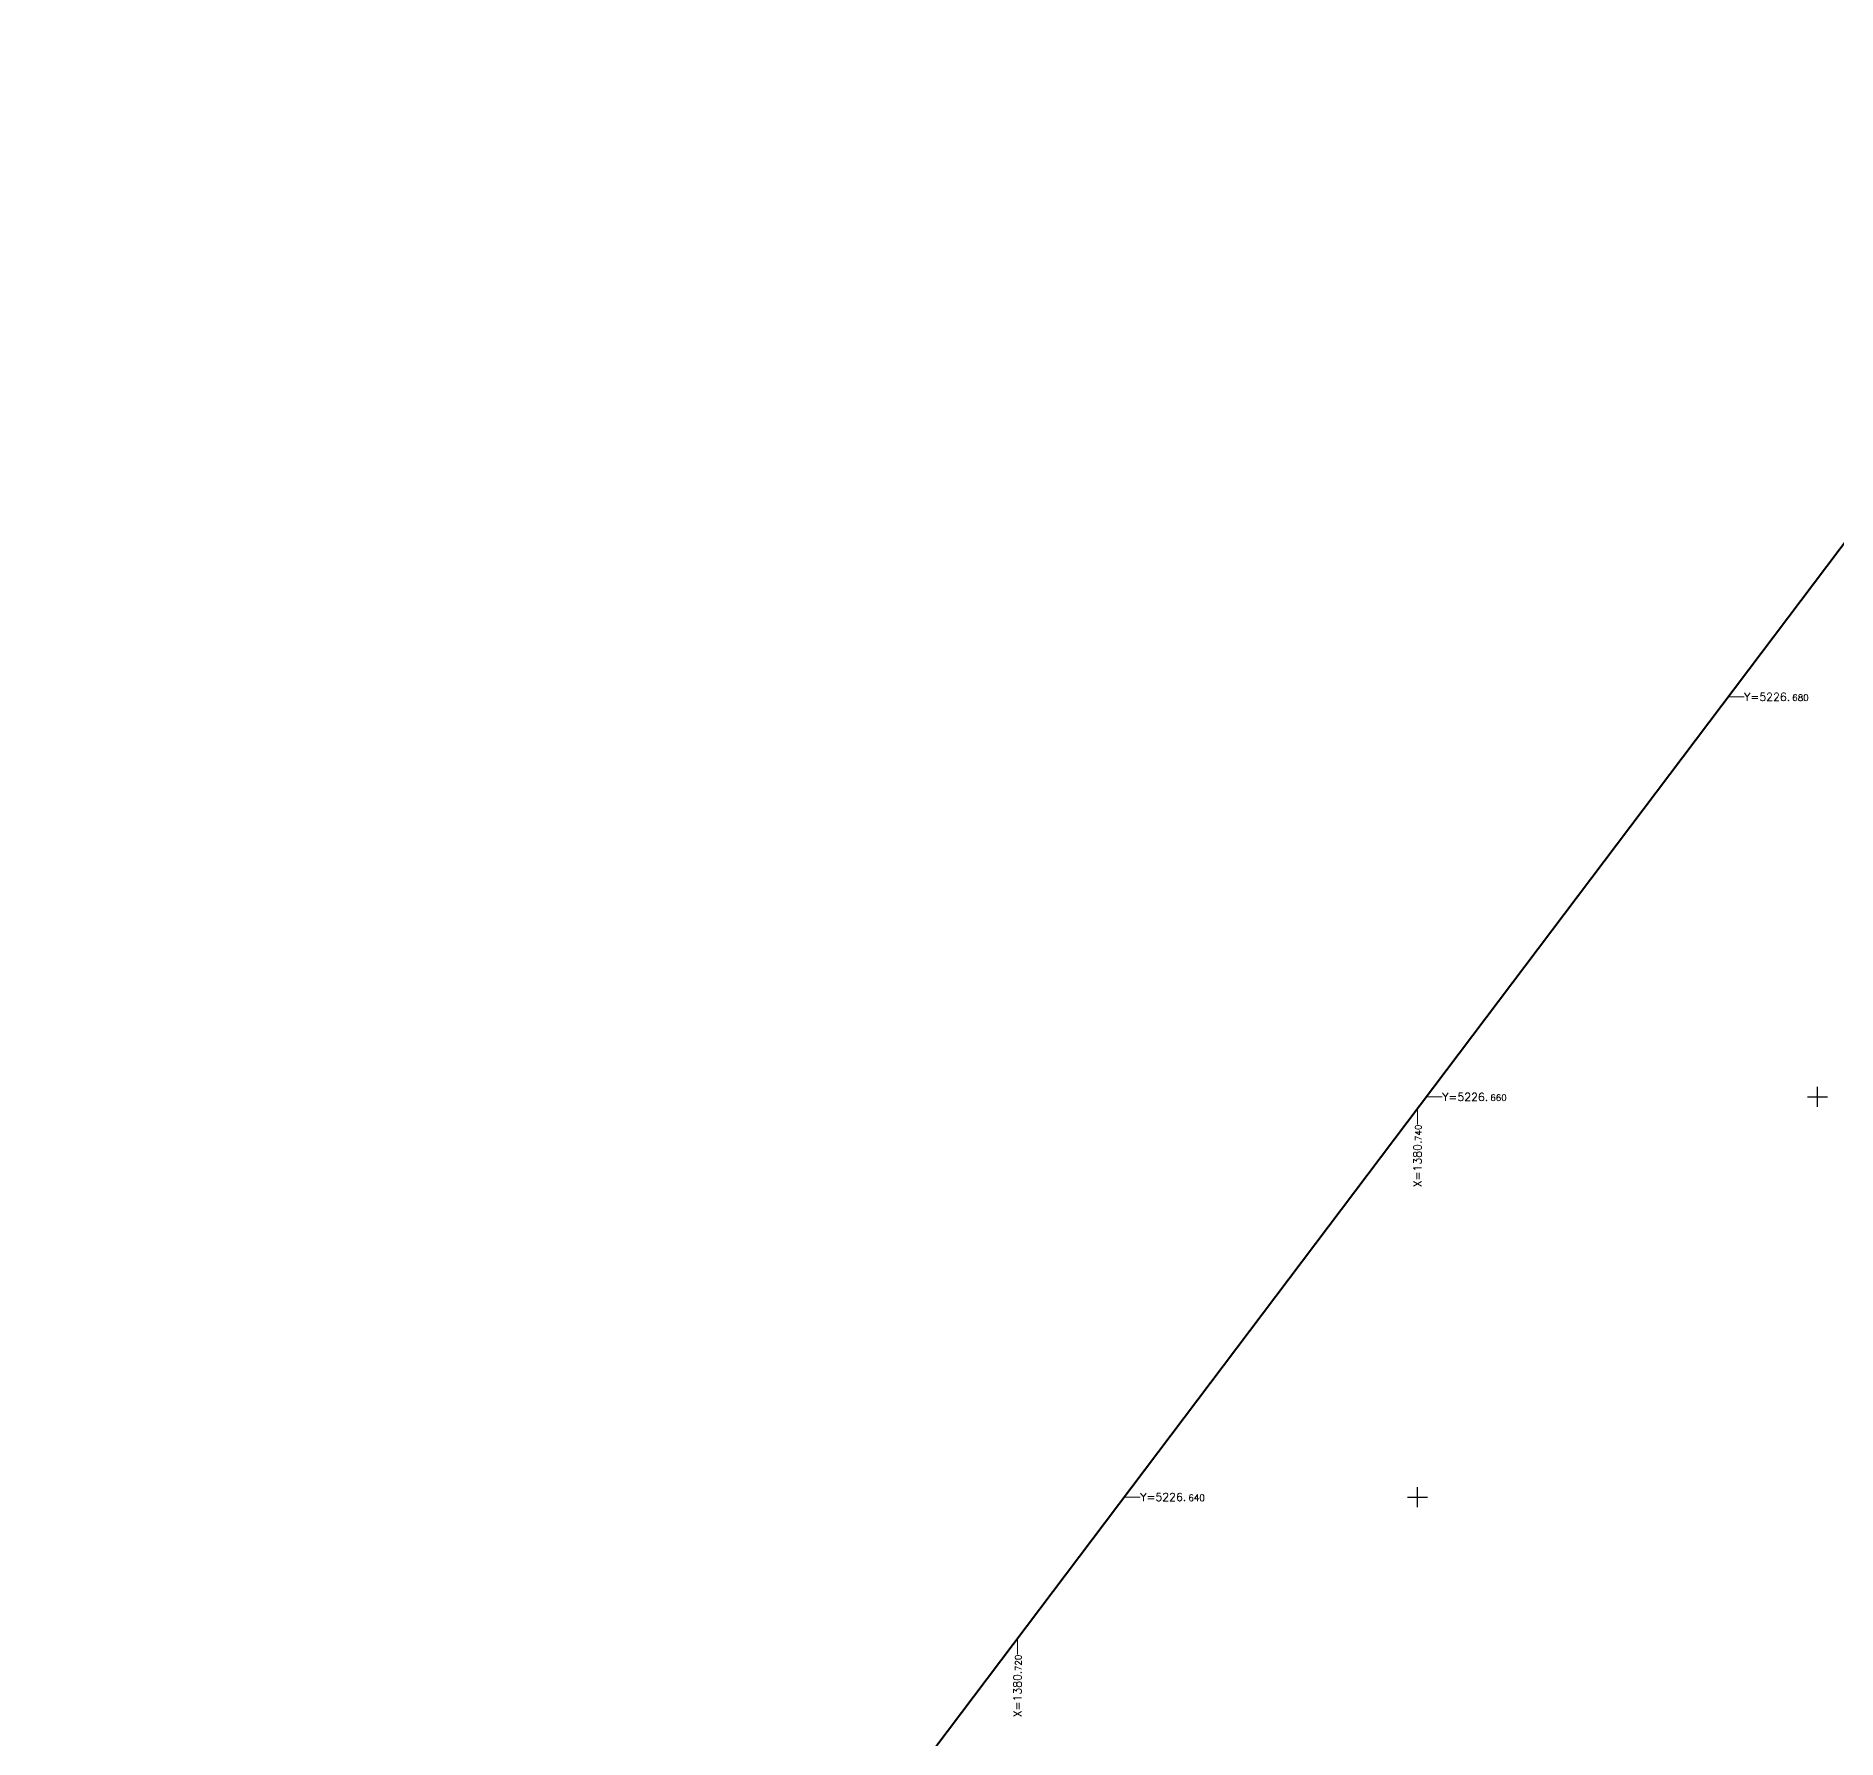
# Model space of a CAD drawing. Header units: metres. Extents: x 1380671 to 1381006, y 5226540 to 5226904.
# Drawn here: x 1380670.9 to 1380761, y 5226627.9 to 5226713 of the extents above; entities that cross this region are included whole.
import ezdxf
from ezdxf.enums import TextEntityAlignment as Align

# ---------------------------------------------------------------- set-up
doc = ezdxf.new("R2010")
doc.units = ezdxf.units.M
doc.header["$LTSCALE"] = 2
doc.layers.add('MEP_F_CADRE', color=7, linetype='Continuous', lineweight=0)
doc.layers.add('MEP_F_TEXCARRO', color=7, linetype='Continuous', lineweight=0)
doc.layers.add('MEP_F_CARRO', color=7, linetype='Continuous')
doc.styles.get("Standard").update_dxf_attribs({"font": 'txt.shx'})

msp = doc.modelspace()

# ---------------------------------------------------------------- linework, layer by layer
at = {"layer": 'MEP_F_CADRE', "const_width": 0.1}
msp.add_lwpolyline([(1380776.366, 5226539.855), (1381005.466, 5226843.39), (1380924.806, 5226904.269), (1380671.007, 5226568.009), (1380705.053, 5226542.312), (1380729.753, 5226575.037)], close=True, dxfattribs=at)
at = {"layer": 'MEP_F_CARRO'}
for p, q in [((1380760, 5226659.5), (1380760, 5226660.5)), ((1380759.5, 5226660), (1380760.5, 5226660)), ((1380739.5, 5226640), (1380740.5, 5226640)), ((1380740, 5226639.5), (1380740, 5226640.5))]:
    msp.add_line(p, q, dxfattribs=at)
at = {"layer": 'MEP_F_TEXCARRO'}
for p, q in [((1380755.534, 5226680), (1380756.334, 5226680)), ((1380740.439, 5226660), (1380741.239, 5226660)), ((1380740, 5226659.418), (1380740, 5226658.618)), ((1380725.343, 5226640), (1380726.143, 5226640)), ((1380720, 5226632.92), (1380720, 5226632.12))]:
    msp.add_line(p, q, dxfattribs=at)

# ---------------------------------------------------------------- texts
for s, height, p in [('Y=5226.', 0.4, (1380756.334, 5226679.8)), ('680', 0.32, (1380758.734, 5226679.8)), ('Y=5226.', 0.4, (1380741.239, 5226659.8)), ('660', 0.32, (1380743.639, 5226659.8)), ('Y=5226.', 0.4, (1380726.143, 5226639.8)), ('640', 0.32, (1380728.543, 5226639.8))]:
    msp.add_text(s, height=height, dxfattribs=at).set_placement(p)
for s, height, p in [('740', 0.32, (1380740.2, 5226658.618)), ('X=1380.', 0.4, (1380740.2, 5226657.818)), ('720', 0.32, (1380720.2, 5226632.12)), ('X=1380.', 0.4, (1380720.2, 5226631.32))]:
    msp.add_text(s, height=height, rotation=90, dxfattribs=at).set_placement(p, align=Align.RIGHT)

doc.saveas('drawing.dxf')
